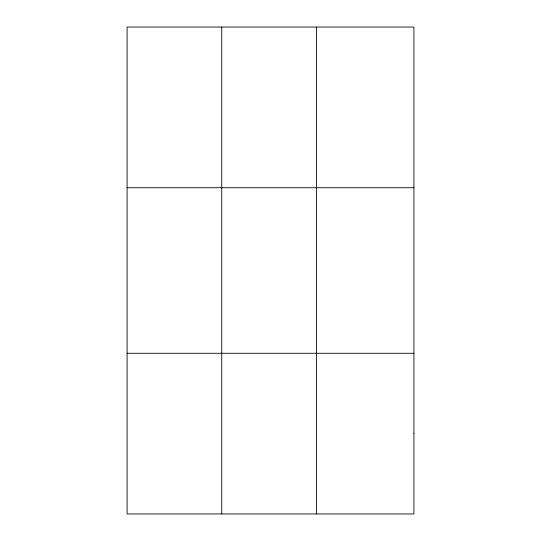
<?xml version="1.0" encoding="UTF-8"?>
<svg xmlns="http://www.w3.org/2000/svg" width="541" height="541" viewBox="0 0 541 541"><rect width="100%" height="100%" fill="white"/><g stroke="black" fill="none" stroke-linecap="round" stroke-linejoin="round"><path stroke-width="0.81" d="M221.742 513.95L221.742 27.05M316.39 513.95L316.39 27.05M127.088 187.727L413.912 187.727M127.088 353.273L413.912 353.273M413.912 433.612L413.912 513.95L127.088 513.95L127.088 27.05L413.912 27.05L413.912 433.612"/></g></svg>
